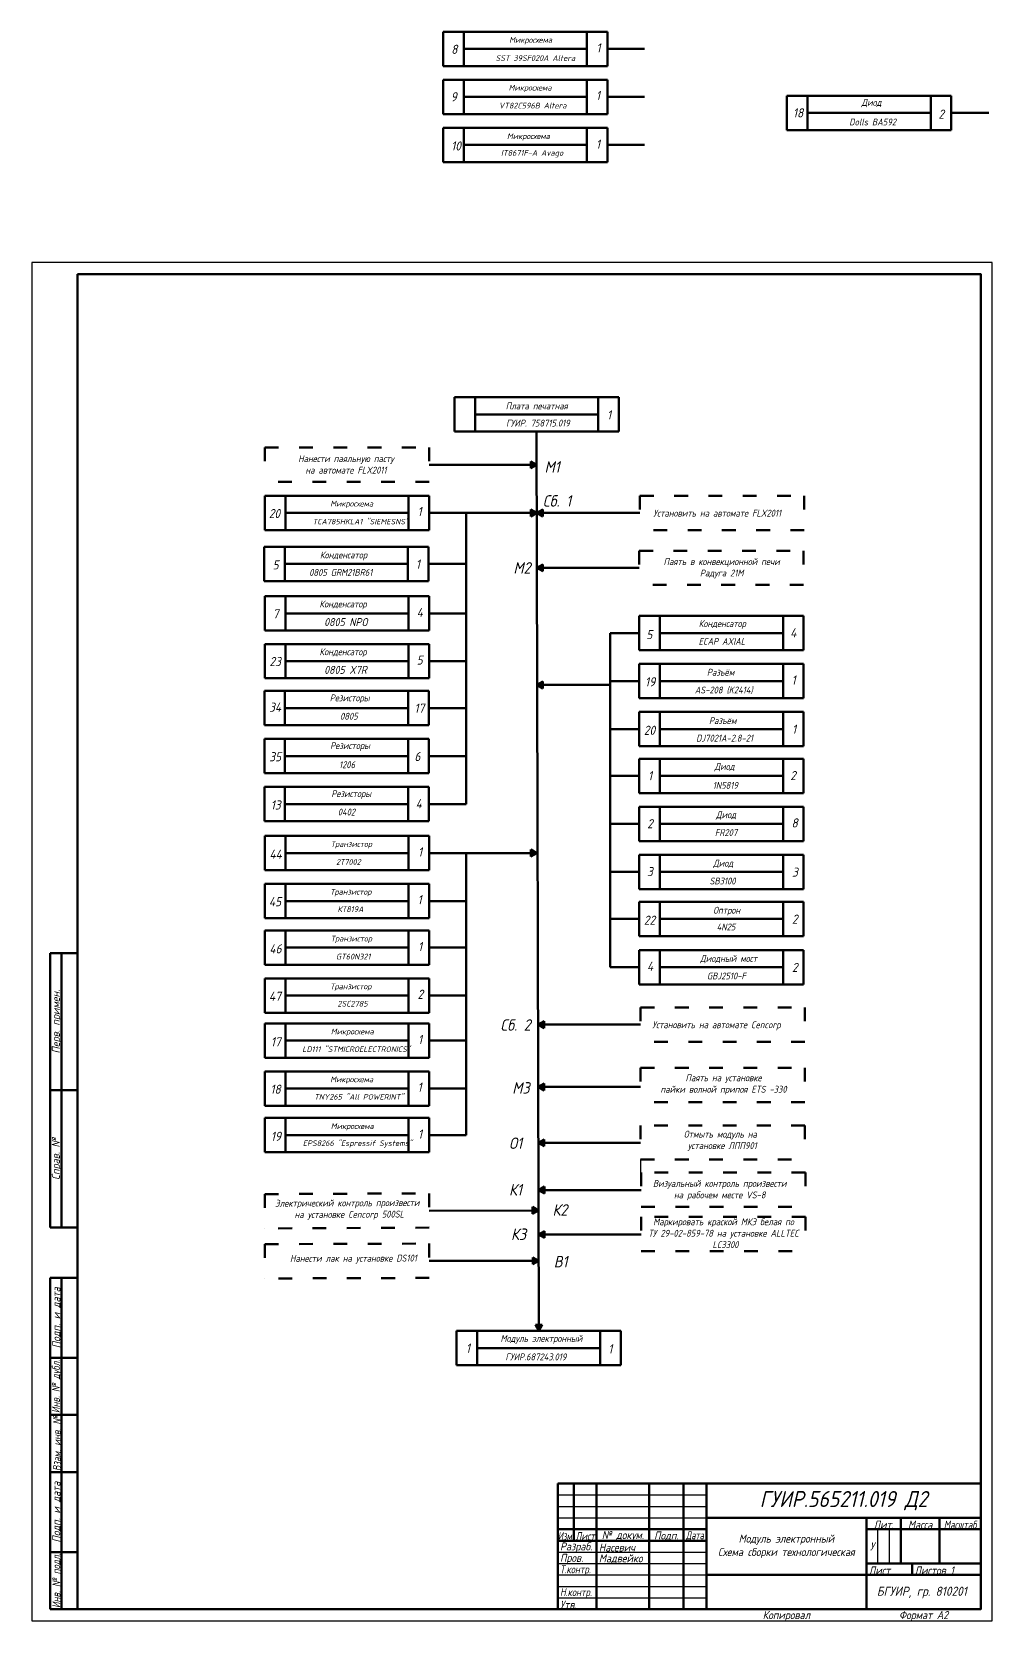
# Model space of a CAD drawing. Header units: millimetres. Extents: x 0 to 420, y -15 to 680.
import ezdxf

# ---------------------------------------------------------------- set-up
doc = ezdxf.new("R2010")
doc.units = ezdxf.units.MM
doc.header["$LTSCALE"] = 0.5
doc.linetypes.add('ACAD_ISO03W100', pattern=[30, 12, -18])
doc.layers.get('0').update_dxf_attribs({"lineweight": 60})
doc.layers.get('Defpoints').update_dxf_attribs({"color": 5})
doc.layers.add('4-текст', color=7, linetype='Continuous', true_color=0x00ad00)
doc.layers.add('5-тонкая', color=7, linetype='Continuous', lineweight=20)
doc.styles.get("Standard").update_dxf_attribs({"font": 'isocpeui.ttf', "width": 0.9})

msp = doc.modelspace()

# ---------------------------------------------------------------- hatches: boundary and pattern name
h = msp.add_hatch(color=256)
h.dxf.hatch_style = 1
h.paths.add_polyline_path([(220.84, 490.52), (218.24, 492.03), (218.24, 490.52)])
h.paths.add_polyline_path([(220.84, 490.52), (218.24, 490.52), (218.24, 489.02)])
h = msp.add_hatch(color=256)
h.dxf.hatch_style = 1
h.paths.add_polyline_path([(220.84, 469.51), (218.24, 471.01), (218.24, 469.51)])
h.paths.add_polyline_path([(220.84, 469.51), (218.24, 469.51), (218.24, 468.01)])
h = msp.add_hatch(color=256)
h.dxf.hatch_style = 1
h.paths.add_polyline_path([(220.84, 469.51), (223.44, 468.01), (223.44, 469.51)])
h.paths.add_polyline_path([(220.84, 469.51), (223.44, 469.51), (223.44, 471.01)])
h = msp.add_hatch(color=256)
h.dxf.hatch_style = 1
h.paths.add_polyline_path([(220.84, 445.48), (223.44, 443.98), (223.44, 445.48)])
h.paths.add_polyline_path([(220.84, 445.48), (223.44, 445.48), (223.44, 446.98)])
h = msp.add_hatch(color=256)
h.dxf.hatch_style = 1
h.paths.add_polyline_path([(220.84, 394.28), (223.44, 392.78), (223.44, 394.28)])
h.paths.add_polyline_path([(220.84, 394.28), (223.44, 394.28), (223.44, 395.78)])
h = msp.add_hatch(color=256)
h.dxf.hatch_style = 1
h.paths.add_polyline_path([(220.84, 320.73), (218.24, 322.23), (218.24, 320.73)])
h.paths.add_polyline_path([(220.84, 320.73), (218.24, 320.73), (218.24, 319.23)])
h = msp.add_hatch(color=256)
h.dxf.hatch_style = 1
h.paths.add_polyline_path([(221.43, 245.71), (224.03, 244.21), (224.03, 245.71)])
h.paths.add_polyline_path([(221.43, 245.71), (224.03, 245.71), (224.03, 247.21)])
h = msp.add_hatch(color=256)
h.dxf.hatch_style = 1
h.paths.add_polyline_path([(221.43, 218.46), (224.03, 216.96), (224.03, 218.46)])
h.paths.add_polyline_path([(221.43, 218.46), (224.03, 218.46), (224.03, 219.96)])
h = msp.add_hatch(color=256)
h.dxf.hatch_style = 1
h.paths.add_polyline_path([(221.43, 193.99), (224.03, 195.49), (224.03, 193.99)])
h.paths.add_polyline_path([(221.43, 193.99), (224.03, 193.99), (224.03, 192.49)])
h = msp.add_hatch(color=256)
h.dxf.hatch_style = 1
h.paths.add_polyline_path([(221.6, 173.33), (224.2, 174.84), (224.2, 173.33)])
h.paths.add_polyline_path([(221.6, 173.33), (224.2, 173.33), (224.2, 171.83)])
h = msp.add_hatch(color=256)
h.dxf.hatch_style = 1
h.paths.add_polyline_path([(221.62, 164.46), (219.01, 165.95), (219.02, 164.44)])
h.paths.add_polyline_path([(221.62, 164.46), (219.02, 164.44), (219.02, 162.94)])
h = msp.add_hatch(color=256)
h.dxf.hatch_style = 1
h.paths.add_polyline_path([(221.64, 153.94), (224.24, 155.44), (224.24, 153.94)])
h.paths.add_polyline_path([(221.64, 153.94), (224.24, 153.94), (224.24, 152.44)])
h = msp.add_hatch(color=256)
h.dxf.hatch_style = 1
h.paths.add_polyline_path([(221.67, 142.41), (219.06, 143.9), (219.07, 142.4)])
h.paths.add_polyline_path([(221.67, 142.41), (219.07, 142.4), (219.07, 140.9)])
h = msp.add_hatch(color=256)
h.dxf.hatch_style = 1
h.paths.add_polyline_path([(221.74, 111.73), (223.24, 114.33), (221.74, 114.33)])
h.paths.add_polyline_path([(221.74, 111.73), (221.74, 114.33), (220.23, 114.33)])

# ---------------------------------------------------------------- linework, layer by layer
for p, q in [((179.92, 679.94), (188.92, 679.94)), ((179.92, 679.94), (188.92, 679.94)), ((179.92, 679.94), (179.92, 664.94)), ((179.92, 679.94), (179.92, 672.44)), ((179.92, 679.94), (188.92, 679.94)), ((179.92, 679.94), (188.92, 679.94)), ((179.92, 679.94), (179.92, 664.94)), ((179.92, 679.94), (179.92, 672.44)), ((179.92, 679.94), (188.92, 679.94)), ((179.92, 679.94), (188.92, 679.94)), ((230.83, 679.94), (188.92, 679.94)), ((230.83, 679.94), (188.92, 679.94)), ((188.92, 664.94), (188.92, 679.94)), ((230.83, 679.94), (188.92, 679.94)), ((188.92, 679.94), (188.92, 664.94)), ((239.83, 679.94), (230.83, 679.94)), ((242.78, 679.94), (230.83, 679.94)), ((242.78, 679.94), (251.78, 679.94)), ((242.78, 679.94), (242.78, 664.94)), ((251.78, 679.94), (251.78, 664.94)), ((188.92, 672.44), (230.83, 672.44)), ((188.92, 672.44), (230.83, 672.44)), ((188.92, 672.44), (242.78, 672.44)), ((251.78, 672.44), (267.95, 672.44)), ((179.92, 664.94), (239.83, 664.94)), ((188.92, 664.94), (179.92, 664.94)), ((179.92, 664.94), (251.78, 664.94)), ((179.92, 658.94), (188.92, 658.94)), ((179.92, 658.94), (188.92, 658.94)), ((179.92, 658.94), (179.92, 643.94)), ((179.92, 658.94), (179.92, 651.44)), ((179.92, 658.94), (188.92, 658.94)), ((179.92, 658.94), (188.92, 658.94)), ((179.92, 658.94), (179.92, 643.94)), ((179.92, 658.94), (179.92, 651.44)), ((179.92, 658.94), (188.92, 658.94)), ((179.92, 658.94), (188.92, 658.94)), ((230.83, 658.94), (188.92, 658.94)), ((230.83, 658.94), (188.92, 658.94)), ((188.92, 643.94), (188.92, 658.94)), ((230.83, 658.94), (188.92, 658.94)), ((188.92, 658.94), (188.92, 643.94)), ((239.83, 658.94), (230.83, 658.94)), ((242.78, 658.94), (230.83, 658.94)), ((242.78, 658.94), (251.78, 658.94)), ((242.78, 658.94), (242.78, 643.94)), ((251.78, 658.94), (251.78, 643.94)), ((188.92, 651.44), (230.83, 651.44)), ((188.92, 651.44), (230.83, 651.44)), ((188.92, 651.44), (242.78, 651.44)), ((251.78, 651.44), (267.95, 651.44)), ((330.23, 651.98), (339.23, 651.98)), ((330.23, 651.98), (339.23, 651.98)), ((330.23, 651.98), (339.23, 651.98)), ((330.23, 651.98), (339.23, 651.98)), ((330.23, 651.98), (330.23, 636.98)), ((381.14, 651.98), (339.23, 651.98)), ((339.23, 651.98), (339.23, 636.98)), ((393.09, 651.98), (381.14, 651.98)), ((393.09, 651.98), (402.09, 651.98)), ((393.09, 651.98), (393.09, 636.98)), ((402.09, 651.98), (402.09, 636.98)), ((179.92, 643.94), (239.83, 643.94)), ((188.92, 643.94), (179.92, 643.94)), ((179.92, 643.94), (251.78, 643.94)), ((339.23, 644.48), (393.09, 644.48)), ((418.46, 644.48), (402.09, 644.48)), ((179.92, 637.94), (188.92, 637.94)), ((179.92, 637.94), (188.92, 637.94)), ((179.92, 637.94), (179.92, 622.94)), ((179.92, 637.94), (179.92, 630.44)), ((179.92, 637.94), (188.92, 637.94)), ((179.92, 637.94), (188.92, 637.94)), ((179.92, 637.94), (179.92, 622.94)), ((179.92, 637.94), (179.92, 630.44)), ((179.92, 637.94), (188.92, 637.94)), ((179.92, 637.94), (188.92, 637.94)), ((230.83, 637.94), (188.92, 637.94)), ((230.83, 637.94), (188.92, 637.94)), ((188.92, 622.94), (188.92, 637.94)), ((230.83, 637.94), (188.92, 637.94)), ((188.92, 637.94), (188.92, 622.94)), ((239.83, 637.94), (230.83, 637.94)), ((242.78, 637.94), (230.83, 637.94)), ((242.78, 637.94), (251.78, 637.94)), ((242.78, 637.94), (242.78, 622.94)), ((251.78, 637.94), (251.78, 622.94)), ((339.23, 636.98), (330.23, 636.98)), ((330.23, 636.98), (402.09, 636.98)), ((188.92, 630.44), (230.83, 630.44)), ((188.92, 630.44), (230.83, 630.44)), ((188.92, 630.44), (242.78, 630.44)), ((251.78, 630.44), (267.95, 630.44)), ((179.92, 622.94), (239.83, 622.94)), ((188.92, 622.94), (179.92, 622.94)), ((179.92, 622.94), (251.78, 622.94)), ((415, 574), (401, 574)), ((415, 504), (415, 574)), ((184.84, 520.07), (193.84, 520.07)), ((184.84, 520.07), (193.84, 520.07)), ((184.84, 520.07), (184.84, 505.07)), ((184.84, 520.07), (184.84, 512.57)), ((184.84, 520.07), (193.84, 520.07)), ((184.84, 520.07), (193.84, 520.07)), ((191.5, 520.07), (200.5, 520.07)), ((191.5, 520.07), (200.5, 520.07)), ((235.76, 520.07), (193.84, 520.07)), ((193.84, 505.07), (193.84, 520.07)), ((235.76, 520.07), (193.84, 520.07)), ((193.84, 520.07), (193.84, 505.07)), ((196.79, 520.07), (205.79, 520.07)), ((196.79, 520.07), (205.79, 520.07)), ((242.41, 520.07), (200.5, 520.07)), ((247.71, 520.07), (205.79, 520.07)), ((247.71, 520.07), (235.76, 520.07)), ((251.41, 520.07), (242.41, 520.07)), ((256.71, 520.07), (247.71, 520.07)), ((247.71, 520.07), (247.71, 505.07)), ((247.71, 520.07), (256.71, 520.07)), ((247.71, 520.07), (247.71, 505.07)), ((256.71, 520.07), (256.71, 505.07)), ((256.71, 520.07), (256.71, 505.07)), ((193.84, 512.57), (247.71, 512.57)), ((193.84, 512.57), (235.76, 512.57)), ((193.84, 512.57), (247.71, 512.57)), ((205.79, 512.57), (247.71, 512.57)), ((193.84, 505.07), (184.84, 505.07)), ((184.84, 505.07), (256.71, 505.07)), ((184.84, 505.07), (209.84, 505.07)), ((184.84, 505.07), (220.84, 505.07)), ((191.5, 505.07), (251.41, 505.07)), ((196.79, 505.07), (256.71, 505.07)), ((220.77, 505.07), (221.74, 111.73)), ((173.75, 490.52), (220.84, 490.52)), ((220.84, 490.52), (218.24, 492.03)), ((218.24, 492.03), (218.24, 489.02)), ((220.84, 490.52), (218.24, 489.02)), ((101.9, 477.01), (110.9, 477.01)), ((101.9, 477.01), (110.9, 477.01)), ((101.9, 477.01), (101.9, 462.01)), ((101.9, 477.01), (101.9, 469.51)), ((101.9, 477.01), (110.9, 477.01)), ((101.9, 477.01), (110.9, 477.01)), ((101.9, 477.01), (101.9, 462.01)), ((101.9, 477.01), (101.9, 469.51)), ((101.9, 477.01), (110.9, 477.01)), ((101.9, 477.01), (110.9, 477.01)), ((152.81, 477.01), (110.9, 477.01)), ((152.81, 477.01), (110.9, 477.01)), ((110.9, 462.01), (110.9, 477.01)), ((152.81, 477.01), (110.9, 477.01)), ((110.9, 477.01), (110.9, 462.01)), ((161.81, 477.01), (152.81, 477.01)), ((164.77, 477.01), (152.81, 477.01)), ((164.77, 477.01), (173.77, 477.01)), ((164.77, 477.01), (164.77, 462.01)), ((173.77, 477.01), (173.77, 462.01)), ((110.9, 469.51), (152.81, 469.51)), ((110.9, 469.51), (152.81, 469.51)), ((110.9, 469.51), (164.77, 469.51)), ((173.77, 469.51), (220.84, 469.51)), ((189.93, 342.18), (189.93, 469.51)), ((220.84, 469.51), (218.24, 471.01)), ((218.24, 471.01), (218.24, 468.01)), ((220.84, 469.51), (218.24, 468.01)), ((220.84, 469.51), (223.44, 471.01)), ((220.84, 469.51), (265.97, 469.51)), ((220.84, 469.51), (223.44, 468.01)), ((223.44, 468.01), (223.44, 471.01)), ((101.9, 462.01), (161.81, 462.01)), ((110.9, 462.01), (101.9, 462.01)), ((101.9, 462.01), (173.77, 462.01)), ((101.64, 454.72), (110.64, 454.72)), ((101.64, 454.72), (110.64, 454.72)), ((101.64, 454.72), (101.64, 439.72)), ((101.64, 454.72), (101.64, 447.22)), ((101.64, 454.72), (110.64, 454.72)), ((101.64, 454.72), (110.64, 454.72)), ((152.55, 454.72), (110.64, 454.72)), ((110.64, 439.72), (110.64, 454.72)), ((152.55, 454.72), (110.64, 454.72)), ((110.64, 454.72), (110.64, 439.72)), ((113.59, 454.72), (122.59, 454.72)), ((113.59, 454.72), (122.59, 454.72)), ((164.5, 454.72), (122.59, 454.72)), ((164.5, 454.72), (152.55, 454.72)), ((173.5, 454.72), (164.5, 454.72)), ((164.5, 454.72), (164.5, 439.72)), ((164.5, 454.72), (173.5, 454.72)), ((164.5, 454.72), (164.5, 439.72)), ((173.5, 454.72), (173.5, 439.72)), ((173.5, 454.72), (173.5, 439.72)), ((110.64, 447.22), (152.55, 447.22)), ((110.64, 447.22), (164.5, 447.22)), ((122.59, 447.22), (164.5, 447.22)), ((173.5, 439.72), (173.5, 447.22)), ((189.87, 447.22), (173.5, 447.22)), ((220.84, 445.48), (223.44, 446.98)), ((265.67, 445.48), (220.84, 445.48)), ((220.84, 445.48), (223.44, 443.98)), ((223.44, 443.98), (223.44, 446.98)), ((110.64, 439.72), (101.64, 439.72)), ((101.64, 439.72), (173.5, 439.72)), ((113.59, 439.72), (173.5, 439.72)), ((101.9, 433.07), (110.9, 433.07)), ((101.9, 433.07), (110.9, 433.07)), ((101.9, 433.07), (101.9, 418.07)), ((101.9, 433.07), (101.9, 425.57)), ((101.9, 433.07), (110.9, 433.07)), ((101.9, 433.07), (110.9, 433.07)), ((101.9, 433.07), (101.9, 418.07)), ((101.9, 433.07), (101.9, 425.57)), ((101.9, 433.07), (110.9, 433.07)), ((101.9, 433.07), (110.9, 433.07)), ((152.81, 433.07), (110.9, 433.07)), ((152.81, 433.07), (110.9, 433.07)), ((110.9, 418.07), (110.9, 433.07)), ((152.81, 433.07), (110.9, 433.07)), ((110.9, 433.07), (110.9, 418.07)), ((161.81, 433.07), (152.81, 433.07)), ((164.77, 433.07), (152.81, 433.07)), ((164.77, 433.07), (173.77, 433.07)), ((164.77, 433.07), (164.77, 418.07)), ((173.77, 433.07), (173.77, 418.07)), ((110.9, 425.57), (152.81, 425.57)), ((110.9, 425.57), (152.81, 425.57)), ((110.9, 425.57), (164.77, 425.57)), ((173.77, 425.57), (189.93, 425.57)), ((265.67, 424.47), (274.67, 424.47)), ((265.67, 424.47), (274.67, 424.47)), ((265.67, 424.47), (265.67, 409.47)), ((265.67, 424.47), (265.67, 416.97)), ((265.67, 424.47), (274.67, 424.47)), ((265.67, 424.47), (274.67, 424.47)), ((316.59, 424.47), (274.67, 424.47)), ((274.67, 409.47), (274.67, 424.47)), ((316.59, 424.47), (274.67, 424.47)), ((274.67, 424.47), (274.67, 409.47)), ((328.54, 424.47), (316.59, 424.47)), ((328.54, 424.47), (337.54, 424.47)), ((328.54, 424.47), (328.54, 409.47)), ((337.54, 424.47), (337.54, 409.47)), ((101.9, 418.07), (161.81, 418.07)), ((110.9, 418.07), (101.9, 418.07)), ((101.9, 418.07), (173.77, 418.07)), ((101.9, 412.16), (110.9, 412.16)), ((101.9, 412.16), (110.9, 412.16)), ((101.9, 412.16), (101.9, 397.16)), ((101.9, 412.16), (101.9, 404.66)), ((101.9, 412.16), (110.9, 412.16)), ((101.9, 412.16), (110.9, 412.16)), ((101.9, 412.16), (101.9, 397.16)), ((101.9, 412.16), (101.9, 404.66)), ((101.9, 412.16), (110.9, 412.16)), ((101.9, 412.16), (110.9, 412.16)), ((152.81, 412.16), (110.9, 412.16)), ((152.81, 412.16), (110.9, 412.16)), ((110.9, 397.16), (110.9, 412.16)), ((152.81, 412.16), (110.9, 412.16)), ((110.9, 412.16), (110.9, 397.16)), ((161.81, 412.16), (152.81, 412.16)), ((164.77, 412.16), (152.81, 412.16)), ((164.77, 412.16), (173.77, 412.16)), ((164.77, 412.16), (164.77, 397.16)), ((173.77, 412.16), (173.77, 397.16)), ((265.67, 416.97), (252.95, 416.97)), ((252.95, 416.97), (252.95, 374.97)), ((274.67, 416.97), (316.59, 416.97)), ((274.67, 416.97), (328.54, 416.97)), ((337.54, 409.47), (337.54, 416.97)), ((110.9, 404.66), (152.81, 404.66)), ((110.9, 404.66), (152.81, 404.66)), ((110.9, 404.66), (164.77, 404.66)), ((173.77, 404.66), (189.93, 404.66)), ((274.67, 409.47), (265.67, 409.47)), ((265.67, 409.47), (337.54, 409.47)), ((265.67, 403.47), (274.67, 403.47)), ((265.67, 403.47), (274.67, 403.47)), ((265.67, 403.47), (265.67, 388.47)), ((265.67, 403.47), (265.67, 395.97)), ((265.67, 403.47), (274.67, 403.47)), ((265.67, 403.47), (274.67, 403.47)), ((265.67, 403.47), (265.67, 388.47)), ((265.67, 403.47), (265.67, 395.97)), ((265.67, 403.47), (274.67, 403.47)), ((265.67, 403.47), (274.67, 403.47)), ((316.59, 403.47), (274.67, 403.47)), ((316.59, 403.47), (274.67, 403.47)), ((274.67, 388.47), (274.67, 403.47)), ((316.59, 403.47), (274.67, 403.47)), ((274.67, 403.47), (274.67, 388.47)), ((325.59, 403.47), (316.59, 403.47)), ((328.54, 403.47), (316.59, 403.47)), ((328.54, 403.47), (337.54, 403.47)), ((328.54, 403.47), (328.54, 388.47)), ((337.54, 403.47), (337.54, 388.47)), ((101.9, 397.16), (161.81, 397.16)), ((110.9, 397.16), (101.9, 397.16)), ((101.9, 397.16), (173.77, 397.16)), ((101.7, 391.68), (110.7, 391.68)), ((101.7, 391.68), (110.7, 391.68)), ((101.7, 391.68), (101.7, 376.68)), ((101.7, 391.68), (101.7, 384.18)), ((101.7, 391.68), (110.7, 391.68)), ((101.7, 391.68), (110.7, 391.68)), ((152.62, 391.68), (110.7, 391.68)), ((110.7, 391.68), (110.7, 376.68)), ((152.62, 391.68), (110.7, 391.68)), ((110.7, 391.68), (110.7, 376.68)), ((164.57, 391.68), (152.62, 391.68)), ((164.57, 391.68), (173.57, 391.68)), ((164.57, 391.68), (164.57, 376.68)), ((173.57, 391.68), (173.57, 376.68)), ((220.84, 394.28), (223.44, 395.78)), ((220.84, 394.28), (252.95, 394.28)), ((220.84, 394.28), (223.44, 392.78)), ((223.44, 392.78), (223.44, 395.78)), ((265.67, 395.97), (252.95, 395.97)), ((274.67, 395.97), (316.59, 395.97)), ((274.67, 395.97), (316.59, 395.97)), ((274.67, 395.97), (328.54, 395.97)), ((110.7, 384.18), (152.62, 384.18)), ((110.7, 384.18), (164.57, 384.18)), ((189.93, 384.18), (173.57, 384.18)), ((265.67, 388.47), (325.59, 388.47)), ((274.67, 388.47), (265.67, 388.47)), ((265.67, 388.47), (337.54, 388.47)), ((265.67, 382.47), (274.67, 382.47)), ((265.67, 382.47), (274.67, 382.47)), ((265.67, 382.47), (265.67, 367.47)), ((265.67, 382.47), (265.67, 374.97)), ((265.67, 382.47), (274.67, 382.47)), ((265.67, 382.47), (274.67, 382.47)), ((265.67, 382.47), (265.67, 367.47)), ((265.67, 382.47), (265.67, 374.97)), ((265.67, 382.47), (274.67, 382.47)), ((265.67, 382.47), (274.67, 382.47)), ((316.59, 382.47), (274.67, 382.47)), ((316.59, 382.47), (274.67, 382.47)), ((274.67, 367.47), (274.67, 382.47)), ((316.59, 382.47), (274.67, 382.47)), ((274.67, 382.47), (274.67, 367.47)), ((325.59, 382.47), (316.59, 382.47)), ((328.54, 382.47), (316.59, 382.47)), ((328.54, 382.47), (337.54, 382.47)), ((328.54, 382.47), (328.54, 367.47)), ((337.54, 382.47), (337.54, 367.47)), ((110.7, 376.68), (101.7, 376.68)), ((101.7, 376.68), (173.57, 376.68)), ((101.7, 370.68), (110.7, 370.68)), ((101.7, 370.68), (110.7, 370.68)), ((101.7, 370.68), (101.7, 355.68)), ((101.7, 370.68), (101.7, 363.18)), ((152.62, 370.68), (110.7, 370.68)), ((110.7, 370.68), (110.7, 355.68)), ((164.57, 370.68), (152.62, 370.68)), ((164.57, 370.68), (173.57, 370.68)), ((164.57, 370.68), (164.57, 355.68)), ((173.57, 370.68), (173.57, 355.68)), ((265.67, 374.97), (252.95, 374.97)), ((252.95, 374.97), (252.95, 270.8)), ((274.67, 374.97), (316.59, 374.97)), ((274.67, 374.97), (316.59, 374.97)), ((274.67, 374.97), (328.54, 374.97)), ((110.7, 363.18), (164.57, 363.18)), ((186.29, 363.18), (173.57, 363.18)), ((189.93, 363.18), (173.57, 363.18)), ((265.67, 367.47), (325.59, 367.47)), ((274.67, 367.47), (265.67, 367.47)), ((265.67, 367.47), (337.54, 367.47)), ((265.67, 361.98), (274.67, 361.98)), ((265.67, 361.98), (274.67, 361.98)), ((265.67, 361.98), (265.67, 346.98)), ((265.67, 361.98), (265.67, 354.48)), ((265.67, 361.98), (274.67, 361.98)), ((265.67, 361.98), (274.67, 361.98)), ((316.59, 361.98), (274.67, 361.98)), ((274.67, 346.98), (274.67, 361.98)), ((316.59, 361.98), (274.67, 361.98)), ((274.67, 361.98), (274.67, 346.98)), ((328.54, 361.98), (316.59, 361.98)), ((328.54, 361.98), (337.54, 361.98)), ((328.54, 361.98), (328.54, 346.98)), ((337.54, 361.98), (337.54, 346.98)), ((110.7, 355.68), (101.7, 355.68)), ((101.7, 355.68), (173.57, 355.68)), ((101.7, 349.68), (110.7, 349.68)), ((101.7, 349.68), (110.7, 349.68)), ((101.7, 349.68), (101.7, 334.68)), ((101.7, 349.68), (101.7, 342.18)), ((101.7, 349.68), (110.7, 349.68)), ((101.7, 349.68), (110.7, 349.68)), ((101.7, 349.68), (110.7, 349.68)), ((101.7, 349.68), (110.7, 349.68)), ((110.7, 349.68), (110.7, 334.68)), ((152.62, 349.68), (110.7, 349.68)), ((110.7, 349.68), (110.7, 334.68)), ((152.62, 349.68), (110.7, 349.68)), ((110.7, 349.68), (110.7, 334.68)), ((164.57, 349.68), (152.62, 349.68)), ((164.57, 349.68), (173.57, 349.68)), ((164.57, 349.68), (164.57, 334.68)), ((173.57, 349.68), (173.57, 334.68)), ((265.67, 354.48), (252.95, 354.48)), ((274.67, 354.48), (316.59, 354.48)), ((274.67, 354.48), (328.54, 354.48)), ((337.54, 346.98), (337.54, 354.48)), ((110.7, 342.18), (152.62, 342.18)), ((110.7, 342.18), (164.57, 342.18)), ((189.93, 342.18), (173.57, 342.18)), ((274.67, 346.98), (265.67, 346.98)), ((265.67, 346.98), (337.54, 346.98)), ((265.67, 340.98), (274.67, 340.98)), ((265.67, 340.98), (274.67, 340.98)), ((265.67, 340.98), (265.67, 325.98)), ((265.67, 340.98), (265.67, 333.48)), ((265.67, 340.98), (274.67, 340.98)), ((265.67, 340.98), (274.67, 340.98)), ((265.67, 340.98), (265.67, 325.98)), ((265.67, 340.98), (265.67, 333.48)), ((265.67, 340.98), (274.67, 340.98)), ((265.67, 340.98), (274.67, 340.98)), ((316.59, 340.98), (274.67, 340.98)), ((316.59, 340.98), (274.67, 340.98)), ((274.67, 325.98), (274.67, 340.98)), ((316.59, 340.98), (274.67, 340.98)), ((274.67, 340.98), (274.67, 325.98)), ((325.59, 340.98), (316.59, 340.98)), ((328.54, 340.98), (316.59, 340.98)), ((328.54, 340.98), (337.54, 340.98)), ((328.54, 340.98), (328.54, 325.98)), ((337.54, 340.98), (337.54, 325.98)), ((110.7, 334.68), (101.7, 334.68)), ((101.7, 334.68), (173.57, 334.68)), ((101.9, 328.23), (110.9, 328.23)), ((101.9, 328.23), (110.9, 328.23)), ((101.9, 328.23), (101.9, 313.23)), ((101.9, 328.23), (101.9, 320.73)), ((101.9, 328.23), (110.9, 328.23)), ((101.9, 328.23), (110.9, 328.23)), ((101.9, 328.23), (101.9, 313.23)), ((101.9, 328.23), (101.9, 320.73)), ((101.9, 328.23), (110.9, 328.23)), ((101.9, 328.23), (110.9, 328.23)), ((152.81, 328.23), (110.9, 328.23)), ((152.81, 328.23), (110.9, 328.23)), ((110.9, 313.23), (110.9, 328.23)), ((152.81, 328.23), (110.9, 328.23)), ((110.9, 328.23), (110.9, 313.23)), ((161.81, 328.23), (152.81, 328.23)), ((164.77, 328.23), (152.81, 328.23)), ((164.77, 328.23), (173.77, 328.23)), ((164.77, 328.23), (164.77, 313.23)), ((173.77, 328.23), (173.77, 313.23)), ((265.67, 333.48), (252.95, 333.48)), ((274.67, 333.48), (316.59, 333.48)), ((274.67, 333.48), (316.59, 333.48)), ((274.67, 333.48), (328.54, 333.48)), ((110.9, 320.73), (152.81, 320.73)), ((110.9, 320.73), (152.81, 320.73)), ((110.9, 320.73), (164.77, 320.73)), ((173.77, 320.73), (189.93, 320.73)), ((173.77, 320.73), (220.84, 320.73)), ((189.93, 258.37), (189.93, 320.73)), ((218.24, 322.23), (218.24, 319.23)), ((218.24, 322.23), (220.84, 320.73)), ((220.84, 320.73), (218.24, 319.23)), ((265.67, 325.98), (325.59, 325.98)), ((274.67, 325.98), (265.67, 325.98)), ((265.67, 325.98), (337.54, 325.98)), ((265.67, 319.98), (274.67, 319.98)), ((265.67, 319.98), (274.67, 319.98)), ((265.67, 319.98), (265.67, 304.98)), ((265.67, 319.98), (265.67, 312.48)), ((265.67, 319.98), (274.67, 319.98)), ((265.67, 319.98), (274.67, 319.98)), ((265.67, 319.98), (265.67, 304.98)), ((265.67, 319.98), (265.67, 312.48)), ((265.67, 319.98), (274.67, 319.98)), ((265.67, 319.98), (274.67, 319.98)), ((316.59, 319.98), (274.67, 319.98)), ((316.59, 319.98), (274.67, 319.98)), ((274.67, 304.98), (274.67, 319.98)), ((316.59, 319.98), (274.67, 319.98)), ((274.67, 319.98), (274.67, 304.98)), ((325.59, 319.98), (316.59, 319.98)), ((328.54, 319.98), (316.59, 319.98)), ((328.54, 319.98), (337.54, 319.98)), ((328.54, 319.98), (328.54, 304.98)), ((337.54, 319.98), (337.54, 304.98)), ((101.9, 313.23), (161.81, 313.23)), ((110.9, 313.23), (101.9, 313.23)), ((101.9, 313.23), (173.77, 313.23)), ((101.9, 307.23), (110.9, 307.23)), ((101.9, 307.23), (110.9, 307.23)), ((101.9, 307.23), (101.9, 292.23)), ((101.9, 307.23), (101.9, 299.73)), ((101.9, 307.23), (110.9, 307.23)), ((101.9, 307.23), (110.9, 307.23)), ((101.9, 307.23), (101.9, 292.23)), ((101.9, 307.23), (101.9, 299.73)), ((101.9, 307.23), (110.9, 307.23)), ((101.9, 307.23), (110.9, 307.23)), ((152.81, 307.23), (110.9, 307.23)), ((152.81, 307.23), (110.9, 307.23)), ((110.9, 292.23), (110.9, 307.23)), ((152.81, 307.23), (110.9, 307.23)), ((110.9, 307.23), (110.9, 292.23)), ((161.81, 307.23), (152.81, 307.23)), ((164.77, 307.23), (152.81, 307.23)), ((164.77, 307.23), (173.77, 307.23)), ((164.77, 307.23), (164.77, 292.23)), ((173.77, 307.23), (173.77, 292.23)), ((265.67, 312.48), (252.95, 312.48)), ((274.67, 312.48), (316.59, 312.48)), ((274.67, 312.48), (316.59, 312.48)), ((274.67, 312.48), (328.54, 312.48)), ((110.9, 299.73), (152.81, 299.73)), ((110.9, 299.73), (152.81, 299.73)), ((110.9, 299.73), (164.77, 299.73)), ((173.77, 299.73), (189.93, 299.73)), ((265.67, 304.98), (325.59, 304.98)), ((274.67, 304.98), (265.67, 304.98)), ((265.67, 304.98), (337.54, 304.98)), ((265.67, 299.41), (274.67, 299.41)), ((265.67, 299.41), (274.67, 299.41)), ((265.67, 299.41), (265.67, 284.41)), ((265.67, 299.41), (265.67, 291.91)), ((265.67, 299.41), (274.67, 299.41)), ((265.67, 299.41), (274.67, 299.41)), ((265.67, 299.41), (265.67, 284.41)), ((265.67, 299.41), (265.67, 291.91)), ((265.67, 299.41), (274.67, 299.41)), ((265.67, 299.41), (274.67, 299.41)), ((316.59, 299.41), (274.67, 299.41)), ((316.59, 299.41), (274.67, 299.41)), ((274.67, 284.41), (274.67, 299.41)), ((316.59, 299.41), (274.67, 299.41)), ((274.67, 299.41), (274.67, 284.41)), ((325.59, 299.41), (316.59, 299.41)), ((328.54, 299.41), (316.59, 299.41)), ((328.54, 299.41), (337.54, 299.41)), ((328.54, 299.41), (328.54, 284.41)), ((337.54, 299.41), (337.54, 284.41)), ((101.9, 292.23), (161.81, 292.23)), ((110.9, 292.23), (101.9, 292.23)), ((101.9, 292.23), (173.77, 292.23)), ((101.9, 286.87), (110.9, 286.87)), ((101.9, 286.87), (110.9, 286.87)), ((101.9, 286.87), (101.9, 271.87)), ((101.9, 286.87), (101.9, 279.37)), ((101.9, 286.87), (110.9, 286.87)), ((101.9, 286.87), (110.9, 286.87)), ((101.9, 286.87), (101.9, 271.87)), ((101.9, 286.87), (101.9, 279.37)), ((101.9, 286.87), (110.9, 286.87)), ((101.9, 286.87), (110.9, 286.87)), ((152.81, 286.87), (110.9, 286.87)), ((152.81, 286.87), (110.9, 286.87)), ((110.9, 271.87), (110.9, 286.87)), ((152.81, 286.87), (110.9, 286.87)), ((110.9, 286.87), (110.9, 271.87)), ((161.81, 286.87), (152.81, 286.87)), ((164.77, 286.87), (152.81, 286.87)), ((164.77, 286.87), (173.77, 286.87)), ((164.77, 286.87), (164.77, 271.87)), ((173.77, 286.87), (173.77, 271.87)), ((265.67, 291.91), (252.95, 291.91)), ((274.67, 291.91), (316.59, 291.91)), ((274.67, 291.91), (316.59, 291.91)), ((274.67, 291.91), (328.54, 291.91)), ((110.9, 279.37), (152.81, 279.37)), ((110.9, 279.37), (152.81, 279.37)), ((110.9, 279.37), (164.77, 279.37)), ((173.77, 279.37), (189.93, 279.37)), ((265.67, 284.41), (325.59, 284.41)), ((274.67, 284.41), (265.67, 284.41)), ((265.67, 284.41), (337.54, 284.41)), ((265.67, 278.3), (274.67, 278.3)), ((265.67, 278.3), (274.67, 278.3)), ((265.67, 278.3), (265.67, 263.3)), ((265.67, 278.3), (265.67, 270.8)), ((265.67, 278.3), (274.67, 278.3)), ((265.67, 278.3), (274.67, 278.3)), ((265.67, 278.3), (265.67, 263.3)), ((265.67, 278.3), (265.67, 270.8)), ((265.67, 278.3), (274.67, 278.3)), ((265.67, 278.3), (274.67, 278.3)), ((316.59, 278.3), (274.67, 278.3)), ((316.59, 278.3), (274.67, 278.3)), ((274.67, 263.3), (274.67, 278.3)), ((316.59, 278.3), (274.67, 278.3)), ((274.67, 278.3), (274.67, 263.3)), ((325.59, 278.3), (316.59, 278.3)), ((328.54, 278.3), (316.59, 278.3)), ((328.54, 278.3), (337.54, 278.3)), ((328.54, 278.3), (328.54, 263.3)), ((337.54, 278.3), (337.54, 263.3)), ((8, 157), (8, 277)), ((8, 277), (20, 277)), ((13, 157), (13, 277)), ((20, 277), (20, 157)), ((101.9, 271.87), (161.81, 271.87)), ((110.9, 271.87), (101.9, 271.87)), ((101.9, 271.87), (173.77, 271.87)), ((101.9, 265.87), (110.9, 265.87)), ((101.9, 265.87), (110.9, 265.87)), ((101.9, 265.87), (101.9, 250.87)), ((101.9, 265.87), (101.9, 258.37)), ((101.9, 265.87), (110.9, 265.87)), ((101.9, 265.87), (110.9, 265.87)), ((101.9, 265.87), (101.9, 250.87)), ((101.9, 265.87), (101.9, 258.37)), ((101.9, 265.87), (110.9, 265.87)), ((101.9, 265.87), (110.9, 265.87)), ((152.81, 265.87), (110.9, 265.87)), ((152.81, 265.87), (110.9, 265.87)), ((110.9, 250.87), (110.9, 265.87)), ((152.81, 265.87), (110.9, 265.87)), ((110.9, 265.87), (110.9, 250.87)), ((161.81, 265.87), (152.81, 265.87)), ((164.77, 265.87), (152.81, 265.87)), ((164.77, 265.87), (173.77, 265.87)), ((164.77, 265.87), (164.77, 250.87)), ((173.77, 265.87), (173.77, 250.87)), ((265.67, 270.8), (252.95, 270.8)), ((274.67, 270.8), (316.59, 270.8)), ((274.67, 270.8), (316.59, 270.8)), ((274.67, 270.8), (328.54, 270.8)), ((110.9, 258.37), (152.81, 258.37)), ((110.9, 258.37), (152.81, 258.37)), ((110.9, 258.37), (164.77, 258.37)), ((173.77, 258.37), (189.93, 258.37)), ((189.93, 197.37), (189.93, 258.37)), ((265.67, 263.3), (325.59, 263.3)), ((274.67, 263.3), (265.67, 263.3)), ((265.67, 263.3), (337.54, 263.3)), ((101.9, 250.87), (161.81, 250.87)), ((110.9, 250.87), (101.9, 250.87)), ((101.9, 250.87), (173.77, 250.87)), ((101.9, 246.22), (110.9, 246.22)), ((101.9, 246.22), (110.9, 246.22)), ((101.9, 246.22), (101.9, 231.22)), ((101.9, 246.22), (101.9, 238.72)), ((101.9, 246.22), (110.9, 246.22)), ((101.9, 246.22), (110.9, 246.22)), ((101.9, 246.22), (101.9, 231.22)), ((101.9, 246.22), (101.9, 238.72)), ((101.9, 246.22), (110.9, 246.22)), ((101.9, 246.22), (110.9, 246.22)), ((152.81, 246.22), (110.9, 246.22)), ((152.81, 246.22), (110.9, 246.22)), ((110.9, 231.22), (110.9, 246.22)), ((152.81, 246.22), (110.9, 246.22)), ((110.9, 246.22), (110.9, 231.22)), ((161.81, 246.22), (152.81, 246.22)), ((164.77, 246.22), (152.81, 246.22)), ((164.77, 246.22), (173.77, 246.22)), ((164.77, 246.22), (164.77, 231.22)), ((173.77, 246.22), (173.77, 231.22)), ((221.43, 245.71), (224.03, 247.21)), ((266.26, 245.71), (221.43, 245.71)), ((221.43, 245.71), (224.03, 244.21)), ((224.03, 244.21), (224.03, 247.21)), ((110.9, 238.72), (152.81, 238.72)), ((110.9, 238.72), (152.81, 238.72)), ((110.9, 238.72), (164.77, 238.72)), ((173.77, 238.72), (189.93, 238.72)), ((101.9, 231.22), (161.81, 231.22)), ((110.9, 231.22), (101.9, 231.22)), ((101.9, 231.22), (173.77, 231.22)), ((101.9, 225.22), (110.9, 225.22)), ((101.9, 225.22), (110.9, 225.22)), ((101.9, 225.22), (101.9, 210.22)), ((101.9, 225.22), (101.9, 217.72)), ((101.9, 225.22), (110.9, 225.22)), ((101.9, 225.22), (110.9, 225.22)), ((101.9, 225.22), (101.9, 210.22)), ((101.9, 225.22), (101.9, 217.72)), ((101.9, 225.22), (110.9, 225.22)), ((101.9, 225.22), (110.9, 225.22)), ((152.81, 225.22), (110.9, 225.22)), ((152.81, 225.22), (110.9, 225.22)), ((110.9, 210.22), (110.9, 225.22)), ((152.81, 225.22), (110.9, 225.22)), ((110.9, 225.22), (110.9, 210.22)), ((161.81, 225.22), (152.81, 225.22)), ((164.77, 225.22), (152.81, 225.22)), ((164.77, 225.22), (173.77, 225.22)), ((164.77, 225.22), (164.77, 210.22)), ((173.77, 225.22), (173.77, 210.22)), ((8, 217), (20, 217)), ((110.9, 217.72), (152.81, 217.72)), ((110.9, 217.72), (152.81, 217.72)), ((110.9, 217.72), (164.77, 217.72)), ((173.77, 217.72), (189.93, 217.72)), ((221.43, 218.46), (224.03, 219.96)), ((266.26, 218.46), (221.43, 218.46)), ((221.43, 218.46), (224.03, 216.96)), ((224.03, 216.96), (224.03, 219.96)), ((101.9, 210.22), (161.81, 210.22)), ((110.9, 210.22), (101.9, 210.22)), ((101.9, 210.22), (173.77, 210.22)), ((101.9, 204.87), (110.9, 204.87)), ((101.9, 204.87), (110.9, 204.87)), ((101.9, 204.87), (101.9, 189.87)), ((101.9, 204.87), (101.9, 197.37)), ((101.9, 204.87), (110.9, 204.87)), ((101.9, 204.87), (110.9, 204.87)), ((101.9, 204.87), (101.9, 189.87)), ((101.9, 204.87), (101.9, 197.37)), ((101.9, 204.87), (110.9, 204.87)), ((101.9, 204.87), (110.9, 204.87)), ((152.81, 204.87), (110.9, 204.87)), ((152.81, 204.87), (110.9, 204.87)), ((110.9, 189.87), (110.9, 204.87)), ((152.81, 204.87), (110.9, 204.87)), ((110.9, 204.87), (110.9, 189.87)), ((161.81, 204.87), (152.81, 204.87)), ((164.77, 204.87), (152.81, 204.87)), ((164.77, 204.87), (173.77, 204.87)), ((164.77, 204.87), (164.77, 189.87)), ((173.77, 204.87), (173.77, 189.87)), ((110.9, 197.37), (152.81, 197.37)), ((110.9, 197.37), (152.81, 197.37)), ((110.9, 197.37), (164.77, 197.37)), ((173.77, 197.37), (189.93, 197.37)), ((221.43, 193.99), (224.03, 195.49)), ((224.03, 195.49), (224.03, 192.49)), ((101.9, 189.87), (161.81, 189.87)), ((110.9, 189.87), (101.9, 189.87)), ((101.9, 189.87), (173.77, 189.87)), ((266.26, 193.99), (221.43, 193.99)), ((221.43, 193.99), (224.03, 192.49)), ((221.6, 173.33), (224.2, 174.84)), ((224.2, 174.84), (224.2, 171.83)), ((266.43, 173.33), (221.6, 173.33)), ((221.6, 173.33), (224.2, 171.83)), ((173.77, 164.24), (221.62, 164.46)), ((221.62, 164.46), (219.01, 165.95)), ((219.01, 165.95), (219.02, 162.94)), ((221.62, 164.46), (219.02, 162.94)), ((8, 157), (20, 157)), ((221.64, 153.94), (224.24, 155.44)), ((266.48, 153.94), (221.64, 153.94)), ((221.64, 153.94), (224.24, 152.44)), ((224.24, 155.44), (224.24, 152.44)), ((173.82, 142.42), (221.67, 142.41)), ((221.67, 142.41), (219.06, 143.9)), ((219.06, 143.9), (219.07, 140.9)), ((221.67, 142.41), (219.07, 140.9)), ((8, -10), (8, 135)), ((20, 135), (8, 135)), ((13, -10), (13, 135)), ((20, 135), (20, -10)), ((185.74, 111.73), (194.74, 111.73)), ((185.74, 111.73), (194.74, 111.73)), ((185.74, 111.73), (185.74, 96.73)), ((185.74, 111.73), (185.74, 104.23)), ((185.74, 111.73), (194.74, 111.73)), ((185.74, 111.73), (194.74, 111.73)), ((185.74, 111.73), (221.74, 111.73)), ((192.39, 111.73), (201.39, 111.73)), ((192.39, 111.73), (201.39, 111.73)), ((236.65, 111.73), (194.74, 111.73)), ((194.74, 96.73), (194.74, 111.73)), ((236.65, 111.73), (194.74, 111.73)), ((194.74, 111.73), (194.74, 96.73)), ((197.69, 111.73), (206.69, 111.73)), ((197.69, 111.73), (206.69, 111.73)), ((243.31, 111.73), (201.39, 111.73)), ((248.6, 111.73), (206.69, 111.73)), ((223.24, 114.33), (220.23, 114.33)), ((221.74, 111.73), (220.23, 114.33)), ((221.74, 111.73), (223.24, 114.33)), ((248.6, 111.73), (236.65, 111.73)), ((252.31, 111.73), (243.31, 111.73)), ((257.6, 111.73), (248.6, 111.73)), ((248.6, 111.73), (248.6, 96.73)), ((248.6, 111.73), (257.6, 111.73)), ((248.6, 111.73), (248.6, 96.73)), ((257.6, 111.73), (257.6, 96.73)), ((257.6, 111.73), (257.6, 96.73)), ((20, 100), (8, 100)), ((194.74, 104.23), (248.6, 104.23)), ((194.74, 104.23), (236.65, 104.23)), ((194.74, 104.23), (248.6, 104.23)), ((206.69, 104.23), (248.6, 104.23)), ((194.74, 96.73), (185.74, 96.73)), ((185.74, 96.73), (257.6, 96.73)), ((185.74, 96.73), (210.74, 96.73)), ((185.74, 96.73), (221.74, 96.73)), ((192.39, 96.73), (252.31, 96.73)), ((197.69, 96.73), (257.6, 96.73)), ((20, 75), (8, 75)), ((20, 50), (8, 50)), ((230, -10), (230, 45)), ((415, -10), (415, 45)), ((365, 30), (365, 25)), ((20, 15), (8, 15)), ((20, -10), (8, -10)), ((230, -10), (415, -10))]:
    msp.add_line(p, q)
at = {"linetype": 'ACAD_ISO03W100'}
for p, q in [((101.88, 498.13), (173.75, 498.13)), ((101.88, 498.13), (101.88, 483.13)), ((173.75, 498.13), (173.75, 483.13)), ((173.75, 483.13), (101.88, 483.13)), ((265.97, 477.01), (337.83, 477.01)), ((265.97, 477.01), (265.97, 462.01)), ((337.83, 477.01), (337.83, 462.01)), ((337.83, 462.01), (265.97, 462.01)), ((265.67, 452.98), (337.54, 452.98)), ((265.67, 452.98), (265.67, 437.98)), ((337.54, 452.98), (337.54, 437.98)), ((337.54, 437.98), (265.67, 437.98)), ((266.26, 253.23), (338.13, 253.23)), ((266.26, 253.23), (266.26, 238.23)), ((338.13, 253.23), (338.13, 238.23)), ((338.13, 238.23), (266.26, 238.23)), ((266.26, 226.76), (338.13, 226.76)), ((266.26, 226.76), (266.26, 211.76)), ((338.13, 226.76), (338.13, 211.76)), ((338.13, 211.76), (266.26, 211.76)), ((338.13, 201.65), (266.26, 201.65)), ((266.26, 201.65), (266.26, 186.65)), ((338.13, 201.65), (338.13, 186.65)), ((266.26, 186.65), (338.13, 186.65)), ((338.3, 180.99), (266.43, 180.99)), ((266.43, 180.99), (266.43, 165.99)), ((338.3, 180.99), (338.3, 165.99)), ((101.86, 171.57), (173.73, 171.9)), ((101.86, 171.57), (101.93, 156.57)), ((173.73, 171.9), (173.8, 156.9)), ((266.43, 165.99), (338.3, 165.99)), ((338.34, 161.59), (266.48, 161.59)), ((266.48, 161.59), (266.48, 146.59)), ((338.34, 161.59), (338.34, 146.59)), ((173.8, 156.9), (101.93, 156.57)), ((101.93, 149.7), (173.79, 149.92)), ((101.93, 149.7), (101.97, 134.7)), ((173.79, 149.92), (173.84, 134.92)), ((266.48, 146.59), (338.34, 146.59)), ((173.84, 134.92), (101.97, 134.7))]:
    msp.add_line(p, q, dxfattribs=at)
at = {"lineweight": 60}
for p, q in [((415, 45), (230, 45)), ((237, 45), (237, 20)), ((247, -10), (247, 45)), ((270, 45), (270, -10)), ((285, -10), (285, 45)), ((295, 45), (295, -10)), ((295, 30), (415, 30)), ((365, -10), (365, 30)), ((380, 30), (380, 10)), ((397, 10), (397, 30)), ((230, 25), (295, 25)), ((365, 25), (415, 25)), ((230, 20), (295, 20)), ((365, 10), (415, 10)), ((385, 5), (385, 10)), ((295, 5), (415, 5))]:
    msp.add_line(p, q, dxfattribs=at)
at = {"lineweight": -3}
for p, q in [((230, 40), (295, 40)), ((230, 35), (295, 35)), ((230, 30), (295, 30)), ((370, 10), (370, 25)), ((375, 25), (375, 10)), ((230, 15), (295, 15)), ((230, 10), (295, 10)), ((230, 5), (295, 5)), ((230, 0), (295, 0)), ((230, -5), (295, -5))]:
    msp.add_line(p, q, dxfattribs=at)
msp.add_lwpolyline([(20, 574), (20, -10), (415, -10), (415, 574), (20, 574)])
at = {"layer": 'Defpoints'}
msp.add_line((266.26, 186.65), (266.26, 175.65), dxfattribs=at)
msp.add_lwpolyline([(0, 579), (0, -15), (420, -15), (420, 579), (0, 579)], dxfattribs=at)

# ---------------------------------------------------------------- texts
at = {"attachment_point": 1}
for s, width, insert, char_height in [('Микросхема', 141.0143, (208.77, 677.63), 2.5), ('1', 11.321, (246.93, 674.91), 4), ('8', 11.321, (183.42, 674.27), 4), ('9', 11.321, (183.22, 653.51), 4), ('Микросхема ^I', 141.0143, (208.53, 656.74), 2.5), ('1', 11.321, (246.71, 654.05), 4), ('Диод ', 141.0143, (362.85, 650.53), 3), ('18', 11.321, (332.86, 646.46), 4), ('2', 11.321, (396.49, 645.92), 4), ('Микросхема ', 141.0143, (207.79, 635.54), 2.5), ('1', 11.321, (246.71, 632.74), 4), ('10', 11.321, (183.4, 632), 4), ('Плата печатная', 141.0143, (207.24, 517.79), 3), ('ГУИР. 758715.019', 141.0143, (207.4, 510.29), 3), ('1', 11.321, (251.56, 514.36), 4), ('\\pxqc;Нанести паяльную пасту \\Pна автомате FLX2011', 141.0143, (66.89, 494.71), 3), ('М1', 141.0143, (224.22, 492.12), 5), ('Микросхема ^I', 141.0143, (130.51, 474.81), 2.5), ('Сб. 1 ', 141.0143, (223.48, 477.26), 5), ('20', 11.321, (103.65, 471.24), 4), ('1', 11.321, (168.7, 472.12), 4), ('Установить на автомате FLX2011', 141.0143, (271.78, 470.9), 3), ('Конденсатор', 141.0143, (126, 452.61), 3), ('5', 11.321, (105.31, 448.77), 4), ('1', 11.321, (167.96, 449.12), 4), ('М2', 141.0143, (210.62, 447.97), 5), ('\\pxqc;Паять в конвекционной печи \\PРадуга 21М', 141.0143, (231.19, 449.71), 3), ('Конденсатор', 141.0143, (125.8, 431.17), 3), ('7', 11.321, (105.41, 427.4), 4), ('4', 11.321, (168.32, 427.99), 4), ('5', 11.321, (268.71, 418.29), 4), ('Конденсатор  ', 141.0143, (291.65, 422.59), 3), ('4', 11.321, (331.67, 419.12), 4), ('Конденсатор', 141.0143, (125.8, 410.26), 3), ('ECAP AXIAL', 141.0143, (291.62, 414.8), 3), ('23', 11.321, (103.93, 406.5), 4), ('5', 11.321, (168.32, 407.14), 4), ('19', 11.321, (268.19, 397.64), 4), ('Разъём ', 141.0143, (295.22, 401.32), 3), ('1', 11.321, (332.25, 398.41), 4), ('Резисторы ', 141.0143, (130.31, 390.11), 3), ('34', 11.321, (103.78, 386.54), 4), ('17', 11.321, (167.34, 386.12), 4), ('20', 11.321, (267.66, 376.44), 4), ('Разъём ', 141.0143, (296.14, 380.14), 3), ('1', 11.321, (332.47, 376.89), 4), ('Резисторы ', 141.0143, (130.46, 369.22), 3), ('35', 11.321, (103.87, 364.86), 4), ('6', 11.321, (167.32, 364.99), 4), ('1', 11.321, (269.5, 356.58), 4), ('Диод ', 141.0143, (298.59, 360.1), 3), ('2', 11.321, (331.67, 356.63), 4), ('Резисторы ', 141.0143, (130.97, 348.2), 3), ('1N5819', 141.0143, (297.79, 351.84), 3), ('13', 11.321, (104.5, 343.77), 4), ('4', 11.321, (167.87, 344.34), 4), ('2', 11.321, (269.11, 335.57), 4), ('Диод', 141.0143, (299.23, 338.98), 3), ('8', 11.321, (332.25, 335.92), 4), ('44', 11.321, (103.91, 322.23), 4), ('Транзистор', 141.0143, (130.76, 325.93), 2.5), ('1', 11.321, (168.91, 323.2), 4), ('3', 11.321, (269.04, 314.63), 4), ('Диод', 141.0143, (297.99, 317.8), 3), ('3', 11.321, (332.47, 314.4), 4), ('45', 11.321, (103.71, 301.47), 4), ('Транзистор ^I', 141.0143, (130.51, 305.03), 2.5), ('1', 11.321, (168.7, 302.34), 4), ('22', 11.321, (267.66, 293.38), 4), ('Оптрон', 141.0143, (297.99, 297.24), 3), ('2', 11.321, (332.47, 293.83), 4), ('46', 11.321, (103.91, 280.87), 4), ('Транзистор', 141.0143, (130.76, 284.57), 2.5), ('1', 11.321, (168.91, 281.84), 4), ('4', 11.321, (269.03, 273.18), 4), ('Диодный мост', 141.0143, (292.29, 276.13), 3), ('2', 11.321, (332.47, 272.72), 4), ('47', 11.321, (103.71, 260.11), 4), ('Транзистор ^I', 141.0143, (130.51, 263.67), 2.5), ('2', 11.321, (168.7, 260.98), 4), ('Микросхема', 141.0143, (130.76, 243.92), 2.5), ('Сб. 2 ', 141.0143, (204.93, 248.04), 5), ('Установить на автомате Cencorp', 141.0143, (271.33, 247.14), 3), ('17', 11.321, (104.54, 240.21), 4), ('1', 11.321, (168.91, 241.2), 4), ('Микросхема', 141.0143, (130.51, 223.02), 2.5), ('\\pxqc;Паять на установке  \\Pпайки волной припоя ETS -330', 141.0143, (232.01, 223.94), 3), ('18', 11.321, (104.34, 219.46), 4), ('1', 11.321, (168.7, 220.34), 4), ('М3', 141.0143, (210.11, 220.53), 5), ('Микросхема', 141.0143, (130.76, 202.56), 2.5), ('19', 11.321, (104.54, 198.85), 4), ('1', 11.321, (168.91, 199.84), 4), ('О1', 141.0143, (208.71, 196.33), 5), ('\\pxqc;Отмыть модуль на\\P установке ЛПП901', 141.0143, (230.61, 199.29), 3), ('К1', 141.0143, (208.69, 175.96), 5), ('\\pxqc; Визуальный контроль произвести\\P на рабочем месте VS-8', 141.0143, (229.48, 177.73), 3), ('\\pxqc;Маркировать краской МКЭ белая по \\PТУ 29-02-859-78 на установке ALLTEC\\P LC3300', 141.0143, (231.99, 160.96), 3), ('К3', 141.0143, (209.58, 156.53), 5), ('1', 11.321, (189.85, 106.18), 4), ('\\pxqc;Модуль электронный', 46.1123, (199.81, 109.94), 3), ('1', 11.321, (252.1, 105.91), 4), ('ГУИР.687243.019^I', 141.0143, (207.1, 101.88), 3)]:
    msp.add_mtext_dynamic_manual_height_columns(s, width=width, gutter_width=50, heights=[0], dxfattribs=dict(at, insert=insert, char_height=char_height))
at = {"insert": (121.31, 444.97), "char_height": 3, "width": 58.9977, "attachment_point": 1}
msp.add_mtext('0805 GRM21BR61 ', dxfattribs=at)
at = {"attachment_point": 3}
for s, insert, char_height, rotation in [('\\pxqc;Электрический контроль произвести\\P на установке Cencorp 500SL', (208.47, 169.54), 3, 0.26347), ('К2', (234.22, 167.15), 5, 0.26347), ('Нанести лак на установке DS101', (168.4, 145.09), 3, 0.17831), ('В1', (234.29, 144.54), 5, 0.17831)]:
    msp.add_mtext_dynamic_manual_height_columns(s, width=141.0143, gutter_width=50, heights=[0], dxfattribs=dict(at, insert=insert, char_height=char_height, rotation=rotation))
at = {"color": 0, "insert": (355, 37.5), "char_height": 7, "attachment_point": 5}
msp.add_mtext_dynamic_manual_height_columns('\\pxqc;{\\C1;ГУИР.565211.019 Д2}', width=120, gutter_width=50, heights=[0], dxfattribs=at)
at = {"layer": '4-текст', "char_height": 3.5, "attachment_point": 5, "rotation": 90}
for s, insert, width in [('\\pxsm0.8,qc;{\\C256;Перв. примен.}', (11, 247), 60), ('\\pxsm0.8,qc;{\\C256;Справ. №}', (11, 187), 60), ('\\pxsm0.8,qc;{\\C256;Подп. и дата}', (11, 117.5), 35), ('\\pxsm0.8,qc;{\\W0.8;\\C256;Инв. № дубл.}', (11, 87.5), 25), ('\\pxsm0.8,qc;{\\W0.8;\\C256;Взам. инв. №}', (11, 62.5), 25), ('\\pxsm0.8,qc;{\\C256;Подп. и дата}', (11, 32.5), 35), ('\\pxsm0.8,qc;{\\W0.8;\\C256;Инв. № подл.}', (11, 2.5), 25)]:
    msp.add_mtext(s, dxfattribs=dict(at, insert=insert, width=width))
at = {"layer": '4-текст', "char_height": 3.5, "attachment_point": 5}
for s, insert, width in [('\\pxsm0.8,qc;{\\C256;Лит.}', (372.5, 27), 15), ('\\pxsm0.8,qc;{\\C256;Масса}', (388.5, 27), 17), ('\\pxsm0.8,qc;{\\W0.8;\\C256;Масштаб}', (406, 27), 18), ('\\pxsm0.8,qc;{\\W0.7;\\C256;Изм.}', (233.5, 22), 7), ('\\pxsm0.8,qc;{\\W0.8;\\C256;Лист}', (242, 22), 10), ('\\pxsm0.8,qc;{\\C256;№ докум.}', (258.5, 22), 23), ('\\pxsm0.8,qc;{\\C256;Подп.}', (277.5, 22), 15), ('\\pxsm0.8,qc;{\\W0.7;\\C256;Дата}', (290, 22), 10), ('\\pxsm0.8,ql;{\\C256;Разраб.}', (239, 17), 16), ('\\pxsm0.8,ql;{\\C256;Пров.}', (239, 12), 16), ('\\pxsm0.8,qc;У', (367.5, 17.5), 5), ('\\pxsm0.8,ql;{\\W0.8;\\C256;Т.контр.}', (239, 7), 16), ('\\pxsm0.8,ql;Лист ', (375.5, 7), 19), ('\\pxsm0.8,ql;Листов {\\C1;1}', (400.5, 7), 29), ('\\pxsm0.8,ql;{\\C256;Утв.}', (239, -8), 16), ('\\pxsm0.8,ql;{\\W0.8;\\C256;Н.контр.}', (239, -3), 16), ('{\\C0;Копировал}', (330, -13), 70), ('{\\C0;Формат А2}', (390, -13), 50)]:
    msp.add_mtext(s, dxfattribs=dict(at, insert=insert, width=width))
at = {"layer": '4-текст', "color": 7, "attachment_point": 5}
for s, insert, char_height, width in [('{\\H0.7x;\\C1;Модуль электронный\\PСхема сборки технологическая}', (330, 17.5), 5, 70), ('\\pxsm0.8,ql;{\\C1;Мадвейко}', (259, 12), 3.5, 22), ('\\pxsm0.8,ql;{\\C1;Насевич}', (259, 17), 3.5, 22)]:
    msp.add_mtext(s, dxfattribs=dict(at, insert=insert, char_height=char_height, width=width))
at = {"layer": '4-текст', "insert": (369.54, -0.12), "char_height": 4, "attachment_point": 1}
msp.add_mtext_dynamic_manual_height_columns('БГУИР, гр. 810201 ', width=43.6757, gutter_width=25, heights=[0], dxfattribs=at)
at = {"layer": '5-тонкая', "attachment_point": 1}
for s, insert, char_height, width in [(' SST 39SF020A Altera', (201.15, 669.7), 2.5, 34.3314), ('VT82C596B Altera', (204.26, 648.9), 2.5, 26.6318), ('Dolls BA592', (357.46, 641.98), 3, 21.7049), ('IT8671F-A Avago', (205.18, 628.22), 2.5, 24.9745), ('{\\H0.95833x;TCA785HKLA1 "SIEMESNS" }', (122.79, 466.9), 2.5, 58.8112), ('0805 NPO', (127.86, 423.51), 3.5, 34.3314), ('0805 X7R', (127.86, 402.6), 3.5, 34.3314), ('AS-208 (K2414)', (289.93, 393.54), 3, 26.6962), ('0805', (134.81, 382.08), 3, 20.1972), ('DJ7021A-2.8-21', (290.51, 372.5), 3, 26.5051), ('1206', (134.36, 360.86), 3, 20.1972), ('0402', (133.81, 340.16), 3, 20.1972), ('FR207', (298.73, 331.2), 3, 26.6962), ('2Т7002', (133.04, 318.08), 2.5, 34.3314), ('SB3100', (296.37, 310.01), 3, 26.5051), ('КТ819А', (133.68, 297.46), 2.5, 26.6318), ('4N25', (299.49, 289.91), 3, 26.5051), ('GT60N321', (133.04, 276.72), 2.5, 34.3314), ('GBJ2510-F', (295.25, 268.48), 3, 26.5051), ('2SC2785', (133.68, 256.1), 2.5, 26.6318), ('{\\H0.95833x;LD111 "STMICROELECTRONICS" }', (118.28, 236.16), 2.5, 52.0188), ('{\\H0.95833x;TNY265 "All POWERINT" }', (123.49, 215.31), 2.5, 48.1724), ('{\\H0.95833x;EPS8266 "Espressif Systems" }', (118.54, 195.06), 2.5, 50.3311)]:
    msp.add_mtext(s, dxfattribs=dict(at, insert=insert, char_height=char_height, width=width))

doc.saveas('drawing.dxf')
